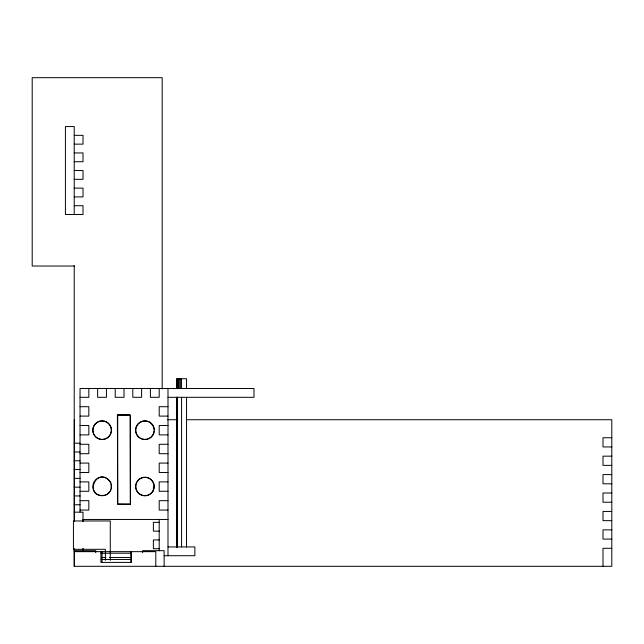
<?xml version="1.0" encoding="UTF-8"?>
<svg xmlns="http://www.w3.org/2000/svg" width="644" height="644" viewBox="0 0 644 644"><rect width="100%" height="100%" fill="white"/><g stroke="black" fill="none" stroke-linecap="round" stroke-linejoin="round"><path stroke-width="0.97" d="M176.818 546.925L176.834 397.308L176.834 547.022M177.052 397.308L177.052 547.022M186.518 547.022L186.551 397.308M111.251 488.852L111.251 484.071M110.333 491.082L110.937 490.036M109.722 492.137L106.944 494.471M105.89 495.083C81.852 499.543 97.099 462.738 110.937 482.895M74.221 135.345L83.02 135.345L83.02 144.143L74.221 144.143M74.221 152.934L83.02 152.934L83.02 161.733L74.221 161.733M74.221 170.523L83.02 170.523L83.02 179.322L74.221 179.322M74.221 188.12L83.02 188.12L83.02 196.911L74.221 196.911M74.221 205.71L83.02 205.71L83.02 214.5L65.422 214.5L65.422 126.554L74.221 126.554L74.221 214.5M74.221 266.028L32.2 266.028L32.2 77.691L162.175 77.691L162.175 388.96M80.041 397.308L88.832 397.308L88.832 388.509M167.995 397.308L253.994 397.308L253.994 388.509L80.041 388.509L80.041 511.948M80.041 406.702L88.832 406.702L88.832 416.105L80.041 416.105M167.995 406.702L159.197 406.702L159.197 416.105L167.995 416.105M167.585 419.727L177.792 419.727M186.688 419.727L611.8 419.727L611.8 566.309L74.197 566.309M80.041 425.499L88.832 425.499L88.832 434.893L80.041 434.893M167.995 425.499L159.197 425.499L159.197 434.893L167.995 434.893M611.8 437.735L603.001 437.735L603.001 446.944L611.8 446.944M74.221 443.185L80.081 443.185M80.041 444.288L88.832 444.288L88.832 453.69L80.041 453.69M167.995 444.288L159.197 444.288L159.197 453.69L167.995 453.69M74.221 451.975L80.081 451.975M611.8 456.161L603.001 456.161L603.001 465.379L611.8 465.379M74.221 460.774L80.081 460.774M80.041 463.084L88.832 463.084L88.832 472.479L80.041 472.479M167.995 463.084L159.197 463.084L159.197 472.479L167.995 472.479M74.221 469.565L80.081 469.565M611.8 474.588L603.001 474.588L603.001 483.805L611.8 483.805M74.221 478.363L80.081 478.363M80.041 481.881L88.832 481.881L88.832 491.275L80.041 491.275M167.995 481.881L159.197 481.881L159.197 491.275L167.995 491.275M74.221 487.162L80.081 487.162M611.8 493.014L603.001 493.014L603.001 502.231L611.8 502.231M74.221 495.952L80.081 495.952M80.041 500.67L88.832 500.67L88.832 510.064L80.041 510.064M167.995 500.67L159.197 500.67L159.197 510.064L167.995 510.064M74.221 504.751L80.081 504.751M611.8 511.449L603.001 511.449L603.001 520.658L611.8 520.658M74.197 512.173L82.996 512.173L82.996 521.044M167.995 519.466L82.971 519.466L83.02 521.358M159.245 522.34L153.377 522.34L153.377 531.131L159.245 531.131M611.8 529.875L603.001 529.875L603.001 539.084L611.8 539.084M159.245 539.93L153.377 539.93L153.377 548.728L159.245 548.728M167.995 546.925L194.866 546.925L194.866 555.716L164.083 555.716M611.8 548.302L603.001 548.302L603.001 566.309M74.205 550.676L95.706 550.676L95.706 552.633M74.205 551.65L155.808 551.65L155.808 566.309M100.931 553.212L131.255 553.212M101.921 557.519L105.906 557.519M109.4 557.519L131.239 557.519M101.164 559.467L131.175 559.467M117.401 415.235L130.104 415.235L117.401 415.155L117.667 504.147L130.362 504.204L130.104 415.227L117.401 415.155M186.518 388.509L186.543 378.744L176.802 378.744L176.85 388.509L176.947 378.744M181.487 378.744L181.568 388.509M181.568 397.308L181.568 546.925M180.336 378.744L180.336 388.509M179.169 378.744L179.169 388.509M178.171 378.744L178.171 388.509M177.414 378.744L177.414 388.509M177.414 397.308L177.414 546.925M176.947 397.308L176.947 546.925M167.995 388.509L167.995 555.716M164.123 566.309L164.123 550.676L142.622 550.676L142.622 552.633M159.197 388.509L159.197 397.308L150.398 397.308L150.398 388.509M159.197 519.466L159.197 550.829M153.377 487.162L153.377 491.066M141.608 388.509L141.608 397.308L132.809 397.308L132.809 388.509M131.255 551.65L131.255 562.405L100.931 562.405L100.931 551.65M130.965 551.65L130.965 562.405M124.018 388.509L124.018 397.308L115.22 397.308L115.22 388.509M110.285 560.393L110.285 520.964L73.44 520.964L73.44 549.308L105.399 549.308L105.399 560.312M106.429 388.509L106.429 397.308L97.63 397.308L97.63 388.509M102.058 551.65L102.058 562.405M83.02 548.72L83.02 550.676M82.996 548.648L82.996 550.612M74.318 419.727L74.318 520.658M74.318 549.219L74.318 566.309M74.221 265.473L74.221 521.358M74.197 548.648L74.221 566.309M154.359 431.013A9.29 9.29 0 0 1 140.223 438.113A9.29 9.29 0 0 1 140.223 422.295A9.29 9.29 0 0 1 154.359 429.395M110.309 434.764A9.282 9.282 0 0 1 94.37 435.143A9.282 9.282 0 0 1 101.599 420.935A9.282 9.282 0 0 1 110.671 434.048M130.41 504.163L117.707 504.123L117.707 415.179L130.41 415.235L130.41 504.163M95.755 493.215A9.282 9.282 0 0 0 111.162 488.611A9.282 9.282 0 0 0 99.482 477.566A9.282 9.282 0 0 0 95.755 493.215M139.12 493.763A9.282 9.282 0 0 0 154.101 487.919A9.282 9.282 0 0 0 141.551 477.864A9.282 9.282 0 0 0 139.12 493.763M138.275 436.825A9.282 9.282 0 0 0 153.763 432.51A9.282 9.282 0 0 0 142.276 421.257A9.282 9.282 0 0 0 138.275 436.825M97.341 438.21A9.282 9.282 0 0 0 111.315 430.248A9.282 9.282 0 0 0 97.437 422.126A9.282 9.282 0 0 0 97.341 438.21M140.344 494.447A9.177 9.177 0 0 0 154.109 486.494A9.177 9.177 0 0 0 140.344 478.548A9.177 9.177 0 0 0 140.344 494.447"/></g></svg>
